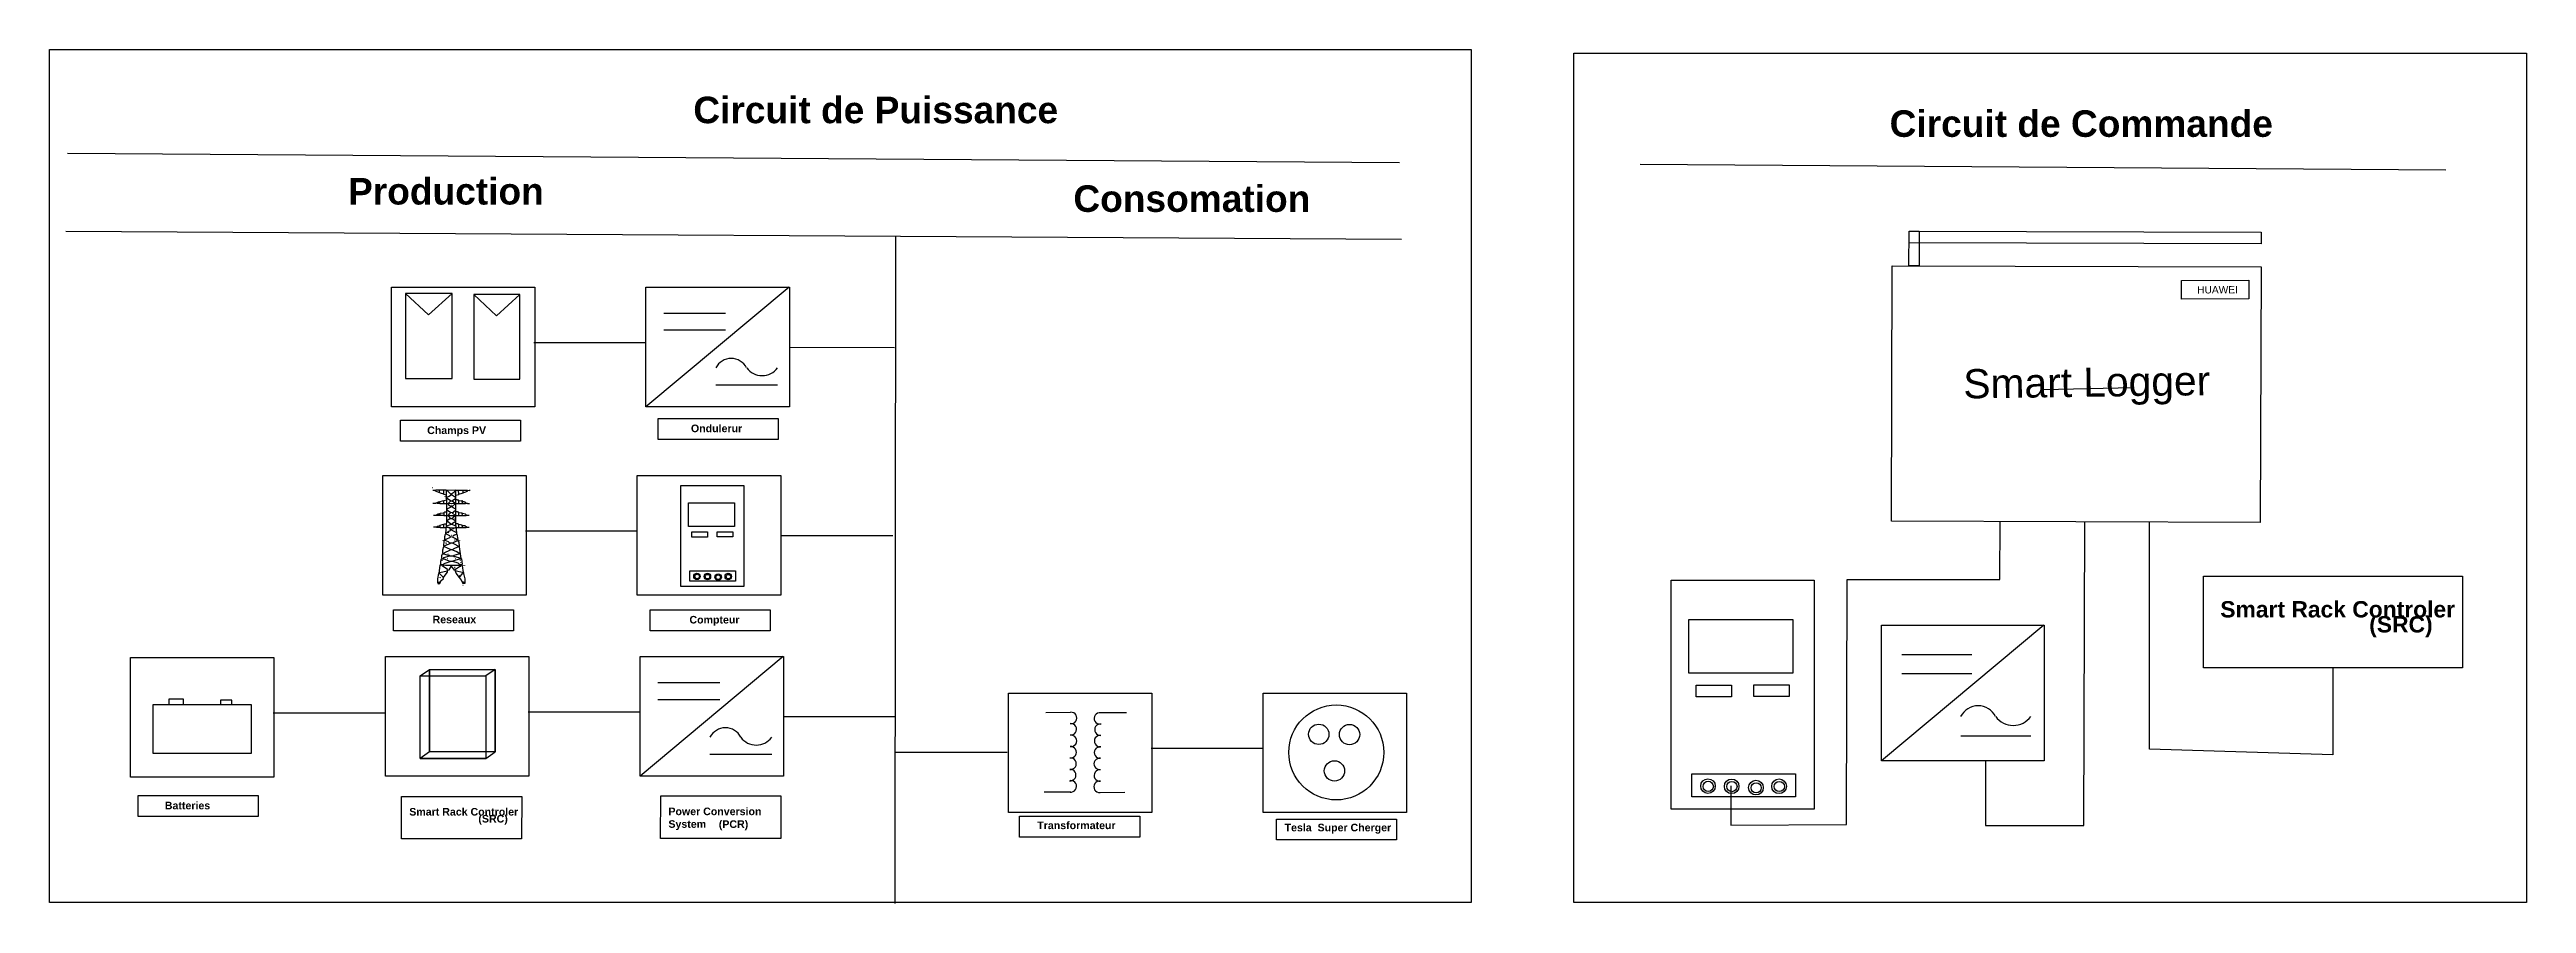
# Model space of a CAD drawing. Header units: millimetres. Extents: x -2743 to 29907, y 4567 to 15824.
import ezdxf

# ---------------------------------------------------------------- set-up
doc = ezdxf.new("R2010")
doc.units = ezdxf.units.MM
doc.layers.add('R2V', color=7, linetype='Continuous')
doc.styles.get("Standard").update_dxf_attribs({"font": 'arial.ttf'})

# ---------------------------------------------------------------- blocks, each defined once
blk = doc.blocks.new('grid')
at = {"layer": 'R2V', "color": 0}
for points in [[(3.333333, 9.277778, 0), (3.361111, 9.277778, 0)], [(4.583333, 8.333333, 0), (4.583333, 8.416667, 0), (4.555556, 8.444444, 0), (4.555556, 9.027778, 0), (3.611111, 9.027778, 0), (3.583333, 9, 0), (3.361111, 9, 0)], [(4.333333, 8.694444, 0), (4.027778, 8.777778, 0), (3.583333, 8.944444, 0), (3.583333, 9, 0)], [(3.944444, 8.833333, 0), (3.944444, 9.027778, 0)], [(4.555556, 8.583333, 0), (4.333333, 8.666667, 0), (4.333333, 9.027778, 0)], [(4.555556, 9, 0), (4.611111, 9, 0), (4.944444, 8.694444, 0), (5.277778, 8.916667, 0), (5.361111, 9.027778, 0), (4.611111, 9, 0)], [(4.611111, 9, 0), (4.611111, 8.972222, 0)], [(5.305556, 8.694444, 0), (5.305556, 8.722222, 0)], [(5.472222, 5.166667, 0), (5.444444, 5.666667, 0), (5.388889, 6, 0), (5.388889, 9.027778, 0), (6.388889, 9.027778, 0), (6.583333, 9, 0), (6.638889, 9.055556, 0)], [(5.388889, 8.583333, 0), (5.638889, 8.666667, 0), (5.611111, 9.027778, 0)], [(5.638889, 8.694444, 0), (5.944444, 8.777778, 0), (6.388889, 8.944444, 0), (6.388889, 9, 0)], [(6.027778, 8.833333, 0), (6.027778, 9.027778, 0)], [(3.972222, 7.861111, 0), (3.75, 7.861111, 0), (3.722222, 7.888889, 0), (3.611111, 7.888889, 0), (3.583333, 7.861111, 0), (3.361111, 7.861111, 0)], [(4, 6.805556, 0), (4, 7, 0), (4.305556, 7.055556, 0), (4.333333, 6.805556, 0), (3.416667, 6.805556, 0)], [(3.694444, 6.833333, 0), (3.694444, 6.861111, 0), (3.722222, 6.888889, 0), (3.722222, 6.916667, 0), (3.805556, 6.916667, 0), (3.833333, 6.944444, 0), (3.972222, 6.944444, 0)], [(3.75, 7.888889, 0), (3.75, 7.944444, 0), (3.777778, 7.972222, 0), (3.833333, 7.972222, 0), (3.861111, 8, 0), (3.972222, 8, 0)], [(3.972222, 7.861111, 0), (4, 8.027778, 0), (4.194444, 8.111111, 0), (4.361111, 8.138889, 0), (4.555556, 8.194444, 0)], [(3.972222, 7.861111, 0), (4.555556, 7.861111, 0)], [(4.305556, 7.055556, 0), (4.333333, 7.083333, 0), (4.361111, 7.083333, 0), (4.388889, 7.111111, 0), (4.416667, 7.138889, 0), (4.555556, 7.138889, 0)], [(4.333333, 8.694444, 0), (4.361111, 8.666667, 0)], [(4.333333, 7.861111, 0), (4.333333, 8.111111, 0)], [(4.333333, 6.805556, 0), (4.555556, 6.805556, 0)], [(4.444444, 8.472222, 0), (4.444444, 8.5, 0)], [(4.444444, 8.361111, 0), (4.472222, 8.361111, 0)], [(4.555556, 7.861111, 0), (4.694444, 7.861111, 0)], [(4.555556, 6.805556, 0), (4.694444, 6.805556, 0)], [(4.583333, 8.416667, 0), (4.777778, 8.5, 0), (5, 8.666667, 0), (5.333333, 8.416667, 0), (5.388889, 8.416667, 0)], [(5.388889, 5.861111, 0), (5.055556, 6.027778, 0), (5.083333, 6.138889, 0), (5.361111, 6.305556, 0), (5.055556, 6.527778, 0), (5.083333, 6.611111, 0), (5.305556, 6.805556, 0), (5.055556, 7.055556, 0), (4.916667, 7.083333, 0), (4.583333, 7.277778, 0), (4.583333, 8.333333, 0), (4.611111, 8.333333, 0), (4.916667, 8.138889, 0), (4.888889, 8.027778, 0), (4.694444, 7.861111, 0), (4.694444, 7.777778, 0), (4.722222, 7.777778, 0), (4.916667, 7.638889, 0), (4.888889, 7.5, 0), (4.583333, 7.361111, 0)], [(4.583333, 8.333333, 0), (4.611111, 8.305556, 0)], [(4.916667, 6.555556, 0), (4.583333, 6.333333, 0), (4.583333, 7.277778, 0)], [(4.583333, 7.277778, 0), (4.611111, 7.277778, 0)], [(4.694444, 7.861111, 0), (5.277778, 7.888889, 0), (5.055556, 8.055556, 0), (5.083333, 8.138889, 0), (5.277778, 8.277778, 0), (5.388889, 8.277778, 0)], [(4.916667, 6.555556, 0), (4.861111, 6.638889, 0), (4.694444, 6.777778, 0), (4.805556, 6.944444, 0), (4.916667, 7.055556, 0)], [(4.694444, 6.805556, 0), (5.305556, 6.805556, 0)], [(4.916667, 8.083333, 0), (5.055556, 8.083333, 0)], [(5.388889, 7.361111, 0), (5.138889, 7.472222, 0), (5.027778, 7.583333, 0), (4.916667, 7.583333, 0)], [(4.916667, 6.555556, 0), (5.055556, 6.555556, 0)], [(4.972222, 7.722222, 0), (5, 7.722222, 0)], [(5.027778, 7.583333, 0), (5.333333, 7.861111, 0), (5.388889, 7.861111, 0)], [(5.027778, 7.583333, 0), (5.027778, 7.555556, 0)], [(5.055556, 7.055556, 0), (5.305556, 7.25, 0), (5.388889, 7.25, 0)], [(5.055556, 7.055556, 0), (5.055556, 7.027778, 0)], [(5.305556, 6.805556, 0), (5.388889, 6.805556, 0)], [(5.305556, 6.555556, 0), (5.305556, 6.583333, 0)], [(5.388889, 7.861111, 0), (6.222222, 7.861111, 0), (6.25, 7.888889, 0), (6.361111, 7.888889, 0), (6.388889, 7.861111, 0), (6.583333, 7.861111, 0)], [(5.638889, 6.805556, 0), (5.638889, 7.083333, 0), (5.611111, 7.111111, 0), (5.555556, 7.111111, 0), (5.527778, 7.138889, 0), (5.388889, 7.138889, 0)], [(5.388889, 6.805556, 0), (6.277778, 6.805556, 0), (6.305556, 6.833333, 0), (6.555556, 6.833333, 0)], [(5.638889, 7.861111, 0), (5.638889, 8.138889, 0), (5.611111, 8.166667, 0), (5.527778, 8.166667, 0), (5.5, 8.194444, 0), (5.416667, 8.194444, 0)], [(5.638889, 8.694444, 0), (5.611111, 8.666667, 0)], [(5.972222, 7.861111, 0), (5.944444, 8.055556, 0), (5.638889, 8.111111, 0)], [(5.972222, 6.805556, 0), (5.944444, 7, 0), (5.638889, 7.055556, 0)], [(5.972222, 8, 0), (5.944444, 8.027778, 0)], [(5.972222, 8.138889, 0), (5.972222, 8.166667, 0)], [(6.25, 7.888889, 0), (6.25, 7.916667, 0), (6.222222, 7.944444, 0), (6.194444, 7.972222, 0), (6.138889, 7.972222, 0), (6.111111, 8, 0), (5.972222, 8, 0)], [(6.305556, 6.833333, 0), (6.222222, 6.916667, 0), (5.972222, 6.972222, 0)], [(6.25, 7.888889, 0), (6.222222, 7.916667, 0)], [(6.305556, 6.833333, 0), (6.277778, 6.861111, 0)], [(4, 5.75, 0), (3.694444, 5.75, 0), (3.666667, 5.777778, 0), (3.416667, 5.777778, 0)], [(3.694444, 5.777778, 0), (3.722222, 5.861111, 0), (4, 5.916667, 0)], [(4, 5.75, 0), (4, 5.944444, 0), (4.416667, 6.083333, 0), (4.555556, 6.083333, 0)], [(4, 5.75, 0), (4.527778, 5.75, 0)], [(4.25, 4.611111, 0), (4.25, 4.638889, 0)], [(4.861111, 4.388889, 0), (4.833333, 4.305556, 0), (4.305556, 4.111111, 0), (4.361111, 4.583333, 0), (4.416667, 4.666667, 0), (4.416667, 4.972222, 0), (4.472222, 5.166667, 0), (4.5, 5.194444, 0)], [(4.333333, 5.75, 0), (4.333333, 6.027778, 0)], [(5.083333, 4.361111, 0), (4.861111, 4.388889, 0), (4.722222, 4.5, 0), (4.444444, 4.611111, 0), (4.527778, 4.722222, 0), (4.916667, 4.916667, 0), (4.833333, 5.027778, 0), (4.5, 5.194444, 0), (4.583333, 6.305556, 0), (4.638889, 6.305556, 0), (4.916667, 6.111111, 0), (4.888889, 6, 0), (4.555556, 5.861111, 0)], [(4.5, 5.277778, 0), (4.694444, 5.333333, 0), (4.75, 5.277778, 0)], [(4.5, 5.194444, 0), (4.527778, 5.194444, 0)], [(4.5, 4.444444, 0), (4.527778, 4.444444, 0)], [(4.527778, 4.333333, 0), (4.5, 4.361111, 0)], [(4.833333, 5.722222, 0), (4.75, 5.722222, 0), (4.722222, 5.75, 0), (4.527778, 5.75, 0)], [(4.694444, 5.333333, 0), (4.694444, 5.388889, 0), (4.916667, 5.5, 0), (4.916667, 5.555556, 0)], [(5.472222, 5.277778, 0), (5.055556, 5.5, 0), (5.027778, 5.555556, 0), (4.916667, 5.555556, 0), (4.833333, 5.722222, 0), (5.138889, 5.722222, 0), (5.138889, 5.638889, 0), (5.083333, 5.611111, 0)], [(4.861111, 4.388889, 0), (4.861111, 4.416667, 0)], [(4.916667, 4.944444, 0), (4.888889, 4.972222, 0)], [(4.916667, 6.055556, 0), (5.055556, 6.055556, 0)], [(5.527778, 4.611111, 0), (5.444444, 4.722222, 0), (5.083333, 4.916667, 0), (4.916667, 4.944444, 0)], [(4.972222, 5.083333, 0), (5, 5.083333, 0)], [(5.027778, 5.555556, 0), (5.027778, 5.527778, 0)], [(5.833333, 3.027778, 0), (5.777778, 3.444444, 0), (5.694444, 4.055556, 0), (5.194444, 4.305556, 0), (5.083333, 4.361111, 0), (5.194444, 4.472222, 0), (5.555556, 4.611111, 0), (5.638889, 4.472222, 0), (5.666667, 4.083333, 0)], [(5.527778, 4.666667, 0), (5.583333, 4.694444, 0), (5.5, 5.166667, 0), (5.25, 5.083333, 0), (5.111111, 5, 0)], [(5.138889, 5.722222, 0), (5.305556, 5.722222, 0), (5.333333, 5.75, 0), (5.361111, 5.777778, 0), (5.388889, 5.777778, 0), (5.416667, 5.75, 0)], [(5.25, 4.666667, 0), (5.305556, 4.666667, 0)], [(5.638889, 5.75, 0), (5.638889, 6.027778, 0), (5.611111, 6.055556, 0), (5.583333, 6.055556, 0), (5.555556, 6.083333, 0), (5.416667, 6.083333, 0)], [(5.416667, 5.75, 0), (6.277778, 5.75, 0), (6.305556, 5.777778, 0), (6.555556, 5.777778, 0)], [(5.527778, 4.666667, 0), (5.5, 4.666667, 0)], [(5.638889, 6.027778, 0), (5.611111, 6.027778, 0)], [(5.972222, 5.75, 0), (5.944444, 5.944444, 0), (5.638889, 6.027778, 0)], [(5.722222, 4.611111, 0), (5.722222, 4.638889, 0)], [(6.305556, 5.777778, 0), (6.166667, 5.888889, 0), (5.972222, 5.888889, 0)], [(6.305556, 5.777778, 0), (6.277778, 5.805556, 0)], [(3.805556, 0.888889, 0), (3.833333, 0.805556, 0), (3.972222, 0.833333, 0), (4.055556, 1.055556, 0), (4.277778, 1.277778, 0), (4.25, 1.388889, 0), (3.916667, 1.722222, 0), (4, 2.416667, 0), (4.055556, 2.5, 0), (4.055556, 2.777778, 0), (4.111111, 3, 0), (4.305556, 3, 0), (4.861111, 2.805556, 0), (4.833333, 2.722222, 0), (4.305556, 2.555556, 0), (4.277778, 2.5, 0), (4.055556, 2.472222, 0)], [(4.138889, 3.027778, 0), (4.138889, 3.277778, 0), (4.194444, 3.444444, 0), (4.333333, 3.444444, 0), (4.666667, 3.333333, 0), (4.777778, 3.333333, 0), (4.833333, 3.25, 0), (5.138889, 3.25, 0), (5.194444, 3.194444, 0), (5.305556, 3.194444, 0), (5.694444, 3.083333, 0), (5.722222, 3.027778, 0)], [(4.25, 2.361111, 0), (4.194444, 2.361111, 0), (4.166667, 2.388889, 0), (4.166667, 2.444444, 0), (4.138889, 2.444444, 0), (4.138889, 2.472222, 0)], [(4.222222, 3.472222, 0), (4.194444, 3.5, 0)], [(4.194444, 2.833333, 0), (4.194444, 2.861111, 0)], [(4.222222, 3.472222, 0), (4.222222, 3.777778, 0), (4.305556, 4.083333, 0), (4.361111, 4.083333, 0), (4.888889, 3.833333, 0), (4.888889, 3.75, 0), (4.305556, 3.5, 0), (4.305556, 3.472222, 0)], [(4.277778, 1.361111, 0), (4.527778, 1.666667, 0), (4.638889, 1.833333, 0), (4.638889, 2.055556, 0), (4.25, 2.333333, 0), (4.305556, 2.472222, 0), (4.472222, 2.444444, 0), (5.694444, 2.444444, 0), (5.694444, 2.305556, 0), (5.25, 2, 0), (5, 2.361111, 0), (5, 2.444444, 0)], [(4.277778, 3.027778, 0), (4.305556, 3.111111, 0), (4.833333, 3.25, 0)], [(4.277778, 3.027778, 0), (4.277778, 3, 0)], [(4.305556, 3.472222, 0), (4.305556, 3.444444, 0)], [(4.527778, 4.333333, 0), (4.555556, 4.333333, 0)], [(4.611111, 3.027778, 0), (4.638889, 3.027778, 0)], [(4.666667, 3.444444, 0), (4.694444, 3.444444, 0)], [(4.666667, 2, 0), (4.777778, 2.027778, 0), (4.972222, 2.333333, 0), (5, 2.333333, 0)], [(4.833333, 3.25, 0), (4.833333, 3.277778, 0)], [(4.861111, 2.777778, 0), (4.833333, 2.805556, 0)], [(4.861111, 2.777778, 0), (5.111111, 2.777778, 0)], [(4.888889, 3.805556, 0), (5.111111, 3.805556, 0)], [(5.666667, 3.472222, 0), (5.472222, 3.611111, 0), (5.111111, 3.75, 0), (5.166667, 3.888889, 0), (5.611111, 4.083333, 0)], [(6.055556, 1.805556, 0), (5.972222, 2.388889, 0), (5.861111, 2.472222, 0), (5.666667, 2.527778, 0), (5.583333, 2.611111, 0), (5.111111, 2.75, 0), (5.138889, 2.833333, 0), (5.694444, 3, 0), (5.861111, 3, 0), (5.944444, 2.527778, 0), (5.888889, 2.472222, 0)], [(5.111111, 2.777778, 0), (5.138889, 2.75, 0)], [(5.138889, 3.25, 0), (5.222222, 3.333333, 0), (5.638889, 3.444444, 0), (5.75, 3.472222, 0)], [(5.138889, 3.25, 0), (5.138889, 3.222222, 0)], [(5.25, 2.25, 0), (5.305556, 2.25, 0)], [(5.277778, 2.166667, 0), (5.277778, 2.194444, 0)], [(5.333333, 3.027778, 0), (5.361111, 3.027778, 0)], [(5.611111, 4.083333, 0), (5.611111, 4.111111, 0)], [(5.666667, 3.472222, 0), (5.638889, 3.5, 0)], [(5.694444, 2.5, 0), (5.694444, 2.527778, 0)], [(5.694444, 2.444444, 0), (5.694444, 2.5, 0)], [(5.722222, 2.361111, 0), (5.805556, 2.361111, 0), (5.805556, 2.416667, 0), (5.833333, 2.444444, 0), (5.833333, 2.472222, 0)], [(5.777778, 2.833333, 0), (5.777778, 2.861111, 0)], [(5.805556, 2.666667, 0), (5.805556, 2.694444, 0)], [(5.833333, 3.027778, 0), (5.833333, 3, 0)], [(6.083333, 2.388889, 0), (6.083333, 2.416667, 0)], [(6.166667, 2.388889, 0), (6.166667, 2.416667, 0)], [(3.805556, 0.888889, 0), (3.805556, 1.25, 0), (3.888889, 1.694444, 0)], [(3.805556, 0.888889, 0), (3.944444, 0.972222, 0)], [(3.944444, 1.805556, 0), (3.916667, 1.805556, 0)], [(3.944444, 1.805556, 0), (4.638889, 1.944444, 0)], [(4, 0.916667, 0), (3.972222, 0.916667, 0), (3.944444, 0.944444, 0), (3.944444, 0.972222, 0)], [(4.027778, 1.333333, 0), (4, 1.361111, 0), (4, 1.388889, 0)], [(4, 0.916667, 0), (4.027778, 0.944444, 0), (4, 0.944444, 0)], [(4.027778, 1, 0), (4.055556, 1.027778, 0)], [(4.666667, 2, 0), (4.638889, 2, 0)], [(4.638889, 1.944444, 0), (4.666667, 1.944444, 0)], [(5.694444, 1.361111, 0), (5.416667, 1.722222, 0), (5.305556, 1.972222, 0), (6.055556, 1.805556, 0), (6.055556, 1.694444, 0)], [(5.666667, 1.527778, 0), (5.694444, 1.527778, 0)], [(5.972222, 0.916667, 0), (5.861111, 1.111111, 0), (5.694444, 1.361111, 0), (5.972222, 1.694444, 0), (6.055556, 1.694444, 0), (6.166667, 1.25, 0), (6.166667, 0.833333, 0), (6, 0.833333, 0), (6, 0.916667, 0), (6.055556, 0.972222, 0), (6.166667, 0.916667, 0)], [(5.972222, 0.972222, 0), (6.027778, 0.972222, 0)], [(6, 0.666667, 0), (6.027778, 0.666667, 0)]]:
    blk.add_polyline3d(points, dxfattribs=at)

msp = doc.modelspace()

# ---------------------------------------------------------------- linework, layer by layer
for p, q in [((-2508, 14459), (15052, 14335)), ((18223, 14312), (28843, 14237)), ((-2529, 13430), (15078, 13324)), ((8410, 13364), (8399, 4567)), ((1950, 12609), (1950, 11486)), ((2564, 12609), (1950, 12609)), ((2253, 12325), (1950, 12609)), ((2564, 12609), (2253, 12325)), ((2564, 11486), (2564, 12609)), ((2848, 12595), (2848, 11478)), ((3458, 12595), (2848, 12595)), ((3148, 12313), (2848, 12595)), ((3458, 12595), (3148, 12313)), ((3458, 11478), (3458, 12595)), ((7006, 12690), (5118, 11114)), ((5354, 12351), (6168, 12351)), ((5354, 12127), (6168, 12127)), ((3643, 11963), (5122, 11963)), ((7009, 11902), (8397, 11898)), ((1950, 11486), (2564, 11486)), ((2848, 11478), (3458, 11478)), ((6039, 11404), (6854, 11404)), ((23541, 11343), (24724, 11368)), ((3529, 9481), (5009, 9481)), ((22965, 8836), (22968, 9602)), ((24073, 5594), (24086, 9598)), ((24937, 6603), (24937, 9595)), ((6895, 9419), (8374, 9419)), ((20944, 5610), (20954, 8836)), ((20954, 8836), (22965, 8836)), ((23544, 8236), (21405, 6449)), ((21672, 7851), (22595, 7851)), ((2143, 7567), (2267, 7651)), ((2267, 7651), (2267, 6564)), ((3133, 7651), (3009, 7567)), ((3133, 6564), (3133, 7651)), ((6929, 7821), (5041, 6244)), ((21672, 7597), (22595, 7597)), ((27355, 7672), (27355, 6525)), ((5277, 7482), (6091, 7482)), ((5277, 7258), (6091, 7258)), ((203, 7082), (1682, 7082)), ((3566, 7094), (5045, 7094)), ((6932, 7032), (8411, 7032)), ((11390, 7082), (11102, 7082)), ((11452, 7082), (11390, 7082)), ((2267, 6564), (2143, 6480)), ((3009, 6480), (3133, 6564)), ((5962, 6534), (6777, 6534)), ((8399, 6562), (9878, 6562)), ((11779, 6614), (13259, 6614)), ((22449, 6777), (23372, 6777)), ((27355, 6525), (24937, 6603)), ((2143, 6480), (3009, 6480)), ((22777, 6449), (22777, 5594)), ((10431, 6035), (10369, 6035)), ((10719, 6035), (10431, 6035)), ((19421, 6118), (19421, 5598)), ((19421, 5598), (20944, 5610)), ((22777, 5594), (24073, 5594))]:
    msp.add_line(p, q)
for points in [[(-2743, 15824), (15997, 15824), (15997, 4579), (-2743, 4579)], [(17349, 15776), (29907, 15776), (29907, 4579), (17349, 4579)], [(21769, 13430), (21903, 13429), (21902, 12974), (21767, 12974)], [(26410, 13263), (21768, 13278), (21769, 13430), (26411, 13415)], [(26398, 9591), (21535, 9606), (21546, 12975), (26409, 12959)], [(25360, 12778), (26246, 12783), (26248, 12537), (25361, 12532)], [(1763, 12690), (3653, 12690), (3653, 11114), (1763, 11114)], [(5118, 12690), (7009, 12690), (7009, 11114), (5118, 11114)], [(1883, 10938), (3467, 10938), (3467, 10661), (1883, 10661)], [(5278, 10959), (6862, 10959), (6862, 10682), (5278, 10682)], [(1649, 10207), (3539, 10207), (3539, 8631), (1649, 8631)], [(5005, 10207), (6895, 10207), (6895, 8631), (5005, 8631)], [(5577, 10075), (6408, 10075), (6408, 8745), (5577, 8745)], [(5680, 9848), (6285, 9848), (6285, 9536), (5680, 9536)], [(5722, 9465), (5929, 9465), (5929, 9397), (5722, 9397)], [(6057, 9468), (6264, 9468), (6264, 9400), (6057, 9400)], [(5698, 8951), (6300, 8951), (6300, 8817), (5698, 8817)], [(18631, 8827), (20518, 8827), (20518, 5810), (18631, 5810)], [(25650, 8883), (29063, 8883), (29062, 7672), (25648, 7672)], [(1791, 8439), (3375, 8439), (3375, 8162), (1791, 8162)], [(5173, 8436), (6757, 8436), (6757, 8160), (5173, 8160)], [(18865, 8312), (20237, 8312), (20237, 7605), (18865, 7605)], [(21405, 8235), (23548, 8235), (23548, 6449), (21405, 6449)], [(-1677, 7808), (213, 7808), (213, 6232), (-1677, 6232)], [(1686, 7821), (3576, 7821), (3576, 6244), (1686, 6244)], [(2143, 7567), (3009, 7567), (3009, 6480), (2143, 6480)], [(2267, 7651), (3133, 7651), (3133, 6564), (2267, 6564)], [(5041, 7821), (6932, 7821), (6932, 6244), (5041, 6244)], [(-1375, 7189), (-87, 7189), (-87, 6546), (-1375, 6546)], [(-1169, 7189), (-976, 7189), (-976, 7262), (-1169, 7262)], [(-491, 7189), (-342, 7189), (-342, 7248), (-491, 7248)], [(9899, 7341), (11789, 7341), (11789, 5765), (9899, 5765)], [(13255, 7341), (15145, 7341), (15145, 5765), (13255, 5765)], [(18961, 7443), (19429, 7443), (19429, 7290), (18961, 7290)], [(19721, 7450), (20190, 7450), (20190, 7297), (19721, 7297)], [(18905, 6277), (20272, 6277), (20272, 5973), (18905, 5973)], [(-1575, 5992), (9, 5992), (9, 5715), (-1575, 5715)], [(1897, 5979), (3481, 5979), (3480, 5417), (1896, 5417)], [(5313, 5984), (6897, 5984), (6896, 5422), (5312, 5422)], [(10044, 5719), (11628, 5719), (11628, 5443), (10044, 5443)], [(13429, 5680), (15013, 5680), (15013, 5404), (13429, 5404)]]:
    msp.add_lwpolyline(points, close=True)
for points in [[(10388, 7085), (10716, 7087)], [(11105, 6030), (11433, 6033)]]:
    msp.add_lwpolyline(points)
for centre, radius in [((5791, 8879), 42.5), ((5793, 8878), 29.8), ((5929, 8877), 42.5), ((5930, 8876), 29.8), ((6070, 8870), 42.5), ((6071, 8869), 29.8), ((6204, 8878), 42.5), ((6206, 8876), 29.8), ((14218, 6558), 626), ((13987, 6797), 134), ((14393, 6793), 134), ((14194, 6314), 134), ((19118, 6114), 96.4), ((19430, 6111), 96.4), ((20055, 6112), 96.4), ((19121, 6111), 67.6), ((19433, 6108), 67.6), ((19750, 6094), 96.4), ((19753, 6091), 67.6), ((20058, 6109), 67.6)]:
    msp.add_circle(centre, radius)
for centre, radius, start, end in [((6243, 11524), 228, 26.8934, 153.1066), ((6650, 11777), 252, 216.2131, 323.7869), ((6166, 6655), 228, 26.8934, 153.1066), ((10719, 6863), 75.4, 261.939, 95.0697), ((10723, 7012), 75.4, 261.939, 95.0697), ((11102, 7007), 75.4, 81.939, 275.0697), ((11109, 6858), 75.4, 81.939, 275.0697), ((22679, 6914), 259, 26.8934, 153.1066), ((23141, 7200), 286, 216.2131, 323.7869), ((6573, 6907), 252, 216.2131, 323.7869), ((10717, 6561), 75.4, 261.939, 95.0697), ((10721, 6711), 75.4, 261.939, 95.0697), ((11104, 6556), 75.4, 81.939, 275.0697), ((11105, 6708), 75.4, 81.939, 275.0697), ((10712, 6260), 75.4, 261.939, 95.0697), ((10716, 6409), 75.4, 261.939, 95.0697), ((11100, 6407), 75.4, 81.939, 275.0697), ((11102, 6255), 75.4, 81.939, 275.0697), ((10719, 6111), 75.4, 261.939, 95.0697), ((11098, 6105), 75.4, 81.939, 275.0697)]:
    msp.add_arc(centre, radius, start, end)

# ---------------------------------------------------------------- block references
at = {"xscale": 149.9041919059975, "yscale": 149.9041919059975, "zscale": 149.9041919059975}
msp.add_blockref('grid', (1807, 8661), dxfattribs=at)

# ---------------------------------------------------------------- texts
at = {"attachment_point": 1}
for s, width, gutter_width, insert, char_height in [('{\\fArial|b1|i0|c0|p34;Circuit de Puissance  }', 5063.54, 12.5, (5743, 15203), 350), ('{\\fArial|b1|i0|c0|p34;Circuit de Commande  }', 5063.54, 12.5, (21512, 15023), 350), ('{\\fArial|b1|i0|c0|p34;Production }', 1410.5, 12.5, (1192, 14131), 350), ('{\\fArial|b1|i0|c0|p34;Consomation }', 1410.5, 12.5, (10753, 14034), 350), ('{\\fArial|b1|i0|c0|p34;Champs PV}', 1410.5, 12.5, (2235, 10855), 100), ('{\\fArial|b1|i0|c0|p34;Ondulerur}', 1410.5, 12.5, (5712, 10880), 100), ('{\\fArial|b1|i0|c0|p34;Smart Rack Controler }', 3039.2, 26.9, (25871, 8553), 215.47), ('{\\fArial|b1|i0|c0|p34;Reseaux}', 1410.5, 12.5, (2306, 8361), 100), ('{\\fArial|b1|i0|c0|p34;Compteur}', 1410.5, 12.5, (5692, 8358), 100), ('{\\fArial|b1|i0|c0|p34;(SRC)}', 856.89, 26.9, (27834, 8355), 215.47), ('{\\fArial|b1|i0|c0|p34;Batteries}', 1410.5, 12.5, (-1223, 5908), 100), ('{\\fArial|b1|i0|c0|p34;Smart Rack Controler }', 1410.5, 12.5, (1999, 5826), 100), ('{\\fArial|b1|i0|c0|p34;(SRC)}', 1410.5, 12.5, (2910, 5734), 100), ('{\\fArial|b1|i0|c0|p34;Power Conversion System}', 1410.5, 12.5, (5415, 5831), 100), ('{\\fArial|b1|i0|c0|p34;(PCR)}', 1410.5, 12.5, (6079, 5663), 100), ('{\\fArial|b1|i0|c0|p34;Transformateur }', 1410.5, 12.5, (10277, 5647), 100), ('{\\fArial|b1|i0|c0|p34;Tesla  Super Cherger }', 1410.5, 12.5, (13537, 5618), 100)]:
    msp.add_mtext_dynamic_manual_height_columns(s, width=width, gutter_width=gutter_width, heights=[0], dxfattribs=dict(at, insert=insert, char_height=char_height))
for s, width, insert, char_height, rotation in [('HUAWEI', 184.87, (25566, 12704), 96.1, 0.3427), ('Smart Logger ', 3543.81, (22481, 11609), 384.55, 0.7707)]:
    msp.add_mtext_dynamic_manual_height_columns(s, width=width, gutter_width=48.1, heights=[0], dxfattribs=dict(at, insert=insert, char_height=char_height, rotation=rotation))

doc.saveas('drawing.dxf')
